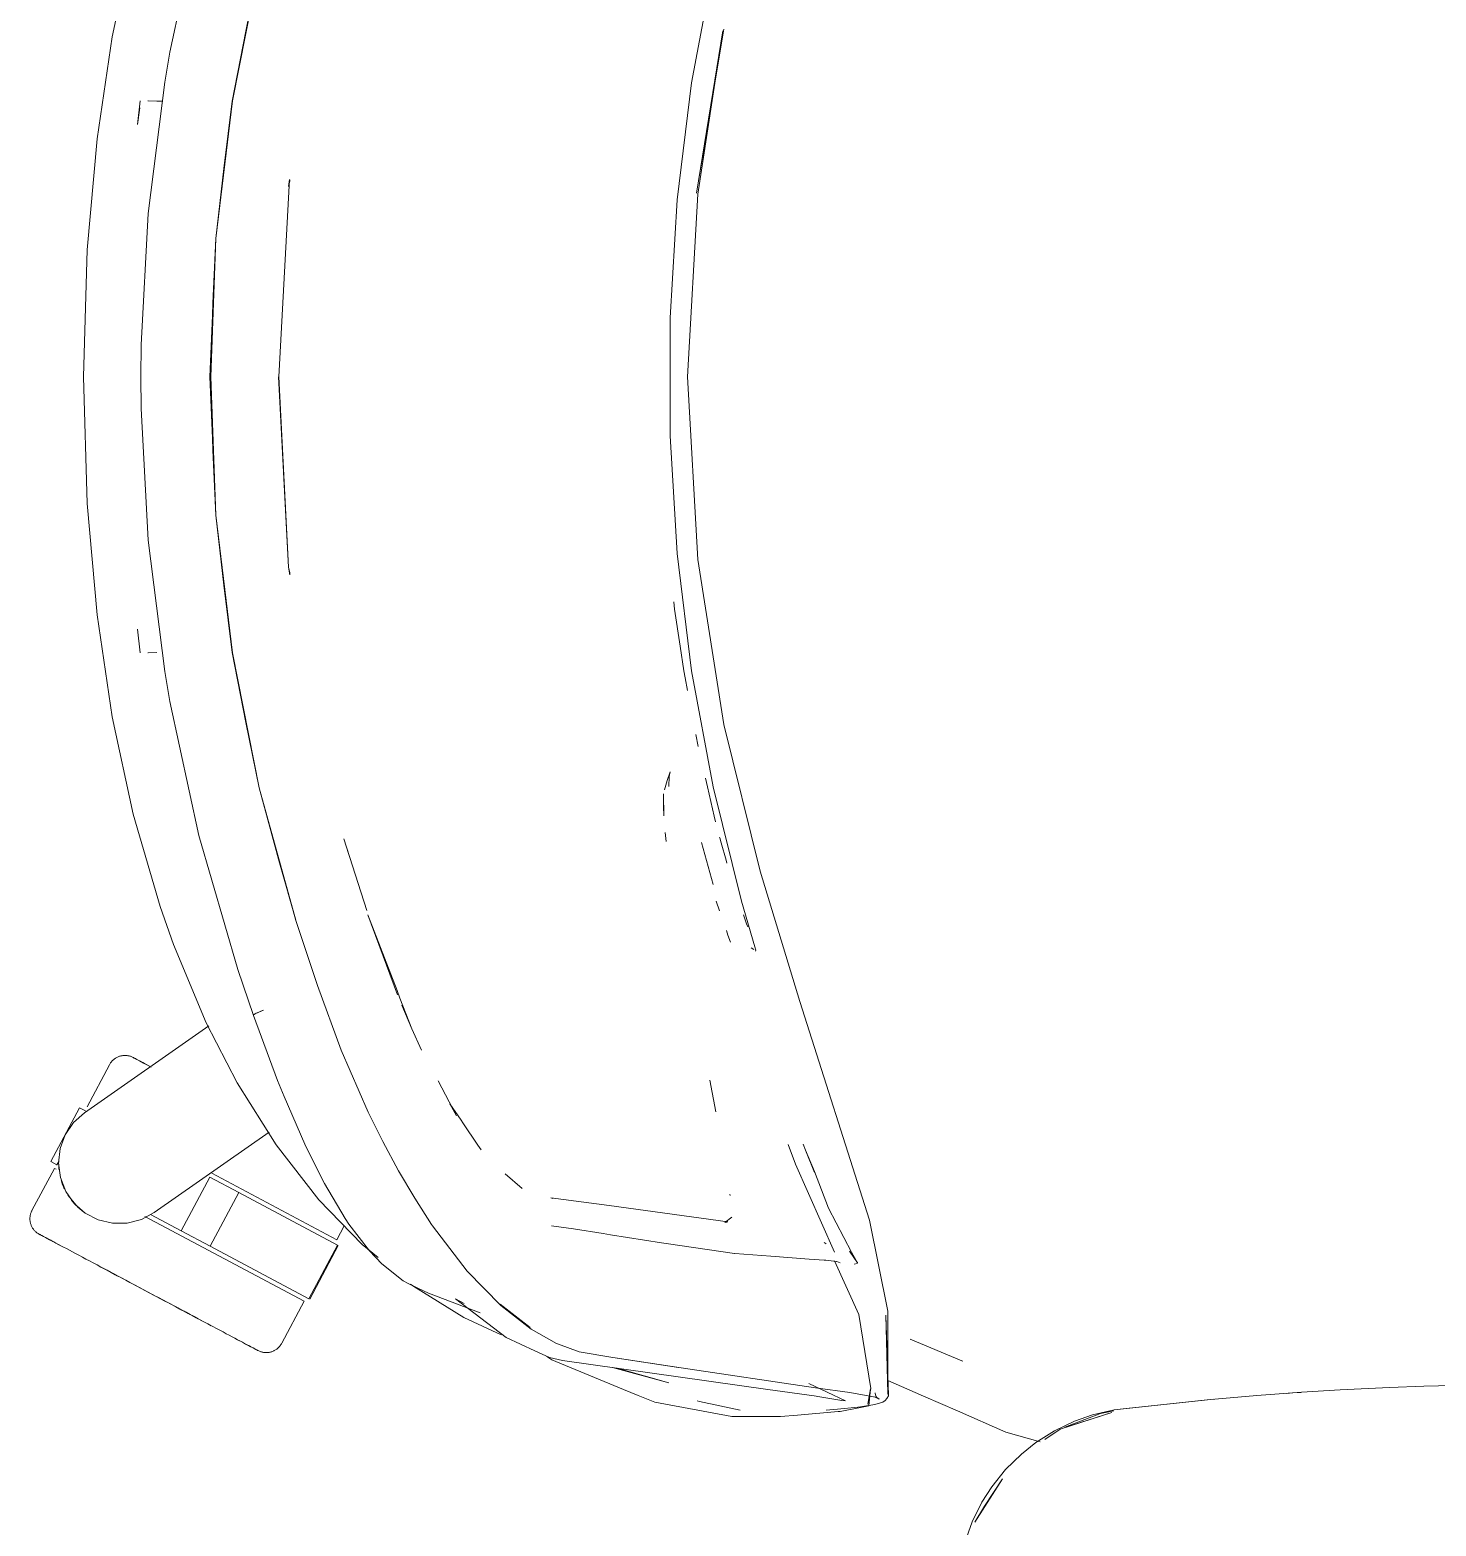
# Model space of a CAD drawing. Header units: millimetres. Extents: x 155927 to 326028, y -36033 to 97293.
# Drawn here: x 163885.4 to 164208.6, y 19121 to 19464.8 of the extents above; entities that cross this region are included whole.
import ezdxf

# ---------------------------------------------------------------- set-up
doc = ezdxf.new("R2010")
doc.units = ezdxf.units.MM
doc.header["$MEASUREMENT"] = 0
doc.layers.add('G-IMPT', color=8, linetype='CONTINUOUS', lineweight=9)
doc.layers.add('I-FURN', color=8, linetype='CONTINUOUS', lineweight=9)

msp = doc.modelspace()

# ---------------------------------------------------------------- linework, layer by layer
at = {"layer": 'G-IMPT'}
for p, q in [((163917.57, 19459.73), (163924.24, 19490.52)), ((163909.14, 19485.62), (163904.33, 19463.26)), ((163931.92, 19448.46), (163938.14, 19479.7)), ((163938.14, 19479.7), (163931.93, 19448.54)), ((163938.1, 19479.59), (163935.02, 19464.56)), ((164042.42, 19479.35), (164037.49, 19452.68)), ((163931.92, 19448.46), (163935.02, 19464.56)), ((164044.88, 19465.03), (164038.63, 19427.29)), ((164038.63, 19427.29), (164044.62, 19464.65)), ((164038.89, 19427.11), (164044.62, 19464.65)), ((163900.84, 19439.84), (163904.33, 19463.26)), ((163916.39, 19452.81), (163917.57, 19459.73)), ((163912.57, 19422.64), (163916.39, 19452.81)), ((164037.49, 19452.68), (164034.19, 19425.76)), ((163910.74, 19448.54), (163910.09, 19443.13)), ((163910.66, 19446.9), (163910.09, 19443.13)), ((163912.5, 19448.57), (163914.59, 19448.5)), ((163912.5, 19448.57), (163912.61, 19448.57)), ((163915.84, 19448.45), (163914.59, 19448.5)), ((163928.1, 19416.94), (163931.93, 19448.54)), ((163928.14, 19416.9), (163931.92, 19448.46)), ((163929.98, 19432.98), (163931.92, 19448.46)), ((163898.58, 19414.27), (163900.84, 19439.84)), ((163929.98, 19432.98), (163928.14, 19416.9)), ((163942.59, 19385.13), (163945.09, 19430.47)), ((163945.09, 19430.47), (163944.86, 19428.86)), ((163944.86, 19428.86), (163945.1, 19430.16)), ((163945.14, 19430.41), (163945.1, 19430.16)), ((164038.89, 19427.11), (164036.53, 19385.13)), ((163910.96, 19392.44), (163912.57, 19422.64)), ((164032.54, 19398.69), (164034.19, 19425.76)), ((163926.77, 19385.13), (163928.1, 19416.94)), ((163928.14, 19416.9), (163927, 19385.13)), ((163928.14, 19416.9), (163927.46, 19402.01)), ((163897.73, 19385.13), (163898.58, 19414.27)), ((163927.46, 19402.01), (163927, 19385.13)), ((164032.54, 19371.57), (164032.54, 19398.69)), ((163910.96, 19392.44), (163910.86, 19385.13)), ((163898.58, 19355.99), (163897.73, 19385.13)), ((163910.96, 19377.82), (163910.86, 19385.13)), ((163928.1, 19353.31), (163926.77, 19385.13)), ((163927.46, 19368.24), (163927, 19385.13)), ((163928.14, 19353.35), (163927, 19385.13)), ((163942.54, 19385.13), (163944.86, 19341.4)), ((163942.59, 19385.13), (163944.86, 19341.4)), ((164038.89, 19343.14), (164036.53, 19385.13)), ((163910.96, 19377.82), (163912.57, 19347.61)), ((164032.54, 19371.57), (164034.19, 19344.5)), ((163927.46, 19368.24), (163928.14, 19353.35)), ((163900.84, 19330.42), (163898.58, 19355.99)), ((163928.1, 19353.31), (163931.93, 19321.72)), ((163928.14, 19353.35), (163931.92, 19321.8)), ((163928.14, 19353.35), (163929.98, 19337.27)), ((163912.57, 19347.61), (163916.39, 19317.44)), ((164037.49, 19317.58), (164034.19, 19344.5)), ((163944.86, 19341.4), (163945.13, 19339.62)), ((163944.86, 19341.4), (163945.1, 19340.1)), ((163945.14, 19339.85), (163945.1, 19340.1)), ((164044.88, 19305.23), (164038.89, 19343.14)), ((163931.92, 19321.8), (163929.98, 19337.27)), ((164033.57, 19331.73), (164033.39, 19333.39)), ((163904.33, 19307), (163900.84, 19330.42)), ((164034.87, 19323.21), (164033.57, 19331.73)), ((163910.74, 19321.71), (163910.09, 19327.13)), ((164034.87, 19323.21), (164035.72, 19317.58)), ((163914.59, 19321.76), (163912.5, 19321.68)), ((163912.5, 19321.68), (163912.61, 19321.68)), ((163938.1, 19290.67), (163931.92, 19321.8)), ((163931.92, 19321.8), (163935.02, 19305.69)), ((163938.1, 19290.67), (163931.93, 19321.72)), ((163916.39, 19317.44), (163917.57, 19310.52)), ((164035.72, 19317.58), (164035.96, 19315.95)), ((164036.52, 19313.05), (164035.96, 19315.95)), ((164042.42, 19290.91), (164037.49, 19317.58)), ((163924.24, 19279.73), (163917.57, 19310.52)), ((163909.14, 19284.63), (163904.33, 19307)), ((163938.1, 19290.67), (163935.02, 19305.69)), ((164038.44, 19302.95), (164038.98, 19300.13)), ((164044.88, 19305.23), (164053.2, 19271.54)), ((164031.85, 19292.37), (164031.24, 19290.21)), ((164032.53, 19294.32), (164031.85, 19292.37)), ((164032.32, 19293.27), (164032.28, 19290.96)), ((164032.32, 19293.27), (164032.53, 19294.32)), ((164040.65, 19292.9), (164041.1, 19290.92)), ((163942.75, 19273.42), (163938.1, 19290.67)), ((163938.1, 19290.67), (163946.48, 19260.17)), ((163938.1, 19290.67), (163946.52, 19260.26)), ((164030.99, 19289.26), (164031.08, 19284.2)), ((164030.99, 19289.26), (164031, 19286.48)), ((164032.27, 19291.1), (164032.28, 19290.96)), ((164042.65, 19284.17), (164041.1, 19290.92)), ((164042.42, 19290.91), (164048.97, 19264.59)), ((164031.08, 19284.2), (164031, 19286.48)), ((163915.32, 19263.39), (163909.14, 19284.63)), ((164042.65, 19284.17), (164042.99, 19282.88)), ((163924.24, 19279.73), (163933.18, 19248.9)), ((163957.55, 19278.98), (163958.62, 19275.55)), ((163957.55, 19278.98), (163962.8, 19262.5)), ((164031.39, 19280.41), (164031.61, 19278.31)), ((164043.95, 19279.16), (164043.91, 19279.33)), ((164044.27, 19278.02), (164043.95, 19279.16)), ((164042.47, 19268.45), (164039.77, 19278.08)), ((164044.27, 19278.02), (164045.39, 19274.02)), ((163942.75, 19273.42), (163946.52, 19260.26)), ((164045.39, 19274.02), (164045.59, 19273.33)), ((164062.38, 19241.57), (164053.2, 19271.54)), ((164043.13, 19264.6), (164043.85, 19262.38)), ((164048.97, 19264.59), (164052.04, 19254.16)), ((163915.32, 19263.39), (163918.39, 19254.66)), ((163963.08, 19261.51), (163969.9, 19243.1)), ((163963.08, 19261.51), (163969.79, 19244.06)), ((164050.13, 19259.39), (164049.38, 19261.49)), ((163946.48, 19260.17), (163951.49, 19245.26)), ((164045.84, 19256.84), (164045.47, 19257.85)), ((164050.13, 19259.39), (164050.37, 19258.73)), ((163918.39, 19254.66), (163925.91, 19236.68)), ((164045.84, 19256.84), (164046.45, 19255.18)), ((164052.11, 19253.89), (164052.04, 19254.16)), ((164051.15, 19253.91), (164051.36, 19253.76)), ((164051.15, 19253.91), (164051.76, 19253.52)), ((164052.18, 19253.6), (164052.11, 19253.89)), ((164052.15, 19253.14), (164052.24, 19253.37)), ((164052.24, 19253.37), (164052.18, 19253.6)), ((163933.18, 19248.9), (163934.38, 19245.3)), ((163936.78, 19238.37), (163934.38, 19245.3)), ((163956.95, 19230.38), (163951.49, 19245.26)), ((163969.79, 19244.06), (163970.45, 19242.34)), ((163973.18, 19235.25), (163970.45, 19242.34)), ((163973.18, 19235.25), (163970.87, 19240.7)), ((164062.38, 19241.57), (164078.37, 19191.33)), ((163936.75, 19238.37), (163936.78, 19238.5)), ((163942.32, 19223.4), (163936.75, 19238.37)), ((163936.78, 19238.5), (163937.19, 19238.77)), ((163936.78, 19238.5), (163936.79, 19238.55)), ((163936.78, 19238.5), (163936.78, 19238.37)), ((163937.19, 19238.77), (163936.79, 19238.55)), ((163938.01, 19239.15), (163937.19, 19238.77)), ((163937.37, 19238.87), (163937.19, 19238.77)), ((163938.01, 19239.15), (163937.37, 19238.87)), ((163938.01, 19239.15), (163939.07, 19239.57)), ((163938.01, 19239.15), (163938.48, 19239.35)), ((163939.07, 19239.57), (163938.48, 19239.35)), ((163933, 19222.91), (163925.91, 19236.68)), ((163975.37, 19230.41), (163973.18, 19235.25)), ((163956.95, 19230.38), (163963.12, 19216.15)), ((163943.8, 19219.72), (163942.32, 19223.4)), ((163979.25, 19223.36), (163983.43, 19215.26)), ((164041.66, 19223.46), (164043.07, 19216.2)), ((163941.97, 19208.61), (163933, 19222.91)), ((163948.57, 19208.77), (163943.8, 19219.72)), ((163981.93, 19218.03), (163984.49, 19214.28)), ((163981.93, 19218.03), (163983.43, 19215.26)), ((163966.51, 19209.42), (163963.12, 19216.15)), ((163984.49, 19214.28), (163984.88, 19213.7)), ((163984.88, 19213.7), (163988.38, 19208.57)), ((163966.51, 19209.42), (163970.08, 19202.63)), ((163941.97, 19208.61), (163951.78, 19196.01)), ((163948.79, 19208.32), (163948.57, 19208.77)), ((163948.57, 19208.77), (163953.1, 19199.71)), ((163948.57, 19208.77), (163952.79, 19200.31)), ((163948.79, 19208.32), (163953.1, 19199.71)), ((163988.38, 19208.57), (163989.13, 19207.46)), ((164059.65, 19208.73), (164061.39, 19204.15)), ((164063.67, 19207.41), (164063.11, 19208.82)), ((164065.69, 19202.51), (164063.67, 19207.41)), ((164063.67, 19207.41), (164065.7, 19202.31)), ((163973.85, 19196.4), (163970.08, 19202.63)), ((164061.39, 19204.15), (164070.32, 19183.99)), ((164065.7, 19202.31), (164064.36, 19205.69)), ((164068.94, 19194.04), (164065.69, 19202.51)), ((163953.1, 19199.71), (163952.79, 19200.31)), ((163953.1, 19199.71), (163957.83, 19191.72)), ((163994.65, 19201.93), (163998.56, 19198.6)), ((163961.74, 19185.72), (163951.78, 19196.01)), ((163973.85, 19196.4), (163977.73, 19190.31)), ((164018.5, 19194.65), (164005.15, 19196.43)), ((164005.15, 19196.43), (164005.62, 19196.29)), ((164046.34, 19196.98), (164046.29, 19197.33)), ((164018.5, 19194.65), (164045.84, 19190.92)), ((164068.94, 19194.04), (164074.22, 19183.93)), ((163958.69, 19190.43), (163957.83, 19191.72)), ((163963.41, 19184.3), (163958.69, 19190.43)), ((163977.9, 19190.05), (163977.73, 19190.31)), ((163985.92, 19179.61), (163977.9, 19190.05)), ((164010.31, 19189.3), (164005.24, 19190.05)), ((164010.31, 19189.3), (164017.15, 19188.24)), ((164046.69, 19192.03), (164045.13, 19190.79)), ((164045.34, 19190.83), (164045.57, 19190.87)), ((164045.84, 19190.92), (164045.57, 19190.87)), ((164078.37, 19191.33), (164082.56, 19170.37)), ((163965.41, 19182.72), (163961.74, 19185.72)), ((164017.15, 19188.24), (164018.81, 19187.98)), ((164030.58, 19186.11), (164018.81, 19187.98)), ((164032.13, 19185.86), (164030.58, 19186.11)), ((164047.35, 19183.65), (164032.13, 19185.86)), ((164067.94, 19186.16), (164068.38, 19185.89)), ((163963.41, 19184.3), (163966.3, 19181.27)), ((164047.35, 19183.65), (164047.43, 19183.64)), ((164047.43, 19183.64), (164055.67, 19183.03)), ((164064.52, 19182.39), (164055.67, 19183.03)), ((164064.52, 19182.39), (164067.93, 19182.14)), ((164068.3, 19182.1), (164067.93, 19182.14)), ((164068.3, 19182.1), (164070.76, 19181.81)), ((164075.93, 19169.67), (164070.35, 19181.96)), ((164075.57, 19181.48), (164073.73, 19184.18)), ((164075.57, 19181.48), (164074.22, 19183.93)), ((163971.17, 19177.41), (163966.3, 19181.27)), ((163993.66, 19171.71), (163985.92, 19179.61)), ((164070.76, 19181.81), (164070.82, 19181.79)), ((164071.59, 19181.51), (164070.82, 19181.79)), ((164074.86, 19181.2), (164075.55, 19181.35)), ((164075.55, 19181.35), (164075.57, 19181.48)), ((164075.57, 19181.48), (164075.61, 19181.65)), ((163972.3, 19176.79), (163971.17, 19177.41)), ((163972.3, 19176.79), (163974.74, 19175.62)), ((163973.66, 19176.1), (163972.89, 19176.6)), ((163973.66, 19176.1), (163985.11, 19168.98)), ((163974.74, 19175.62), (163976.97, 19174.55)), ((163988.87, 19170.04), (163976.97, 19174.55)), ((163983.22, 19173.27), (163994.87, 19164.35)), ((163983.22, 19173.27), (163985.17, 19172.16)), ((164000.4, 19166.62), (163993.45, 19172.02)), ((163993.45, 19172.02), (163997.02, 19169.21)), ((163993.66, 19171.71), (164000.62, 19166.29)), ((163985.11, 19168.98), (163993.74, 19165)), ((164000.4, 19166.62), (163997.02, 19169.21)), ((164075.93, 19169.67), (164078.65, 19152.62)), ((164082.12, 19169.48), (164082.71, 19151.04)), ((164082.12, 19169.48), (164082.61, 19151.5)), ((164082.56, 19170.37), (164082.61, 19151.5)), ((164000.62, 19166.29), (164006.46, 19163.01)), ((163994.87, 19164.35), (164001.44, 19161.29)), ((164001.44, 19161.29), (164004.81, 19159.72)), ((164006.88, 19162.79), (164006.46, 19163.01)), ((164006.88, 19162.79), (164011.67, 19161.04)), ((164087.71, 19163.94), (164099.56, 19159.01)), ((164004.2, 19160.01), (164005.37, 19159.24)), ((164007.8, 19159.08), (164004.81, 19159.72)), ((164005.37, 19159.24), (164021.82, 19152.44)), ((164055.02, 19152.4), (164007.8, 19159.08)), ((164011.67, 19161.04), (164019.34, 19159.74)), ((164034.5, 19157.44), (164019.34, 19159.74)), ((164034.5, 19157.44), (164019.92, 19159.67)), ((164035.11, 19157.35), (164019.92, 19159.67)), ((164099.83, 19158.91), (164099.56, 19159.01)), ((164032.22, 19153.95), (164019.27, 19157.45)), ((164032.22, 19153.95), (164020.33, 19157.31)), ((164035.11, 19157.35), (164065.98, 19152.79)), ((164090.77, 19150.91), (164082.6, 19154.48)), ((164021.82, 19152.44), (164025.18, 19151.05)), ((164029.04, 19149.46), (164025.18, 19151.05)), ((164055.02, 19152.4), (164065.68, 19150.96)), ((164064.43, 19153.77), (164072.86, 19149.77)), ((164066.98, 19150.75), (164065.68, 19150.96)), ((164065.98, 19152.79), (164073.83, 19151.68)), ((164080.1, 19150.57), (164073.83, 19151.68)), ((164077.96, 19149.04), (164078.65, 19152.62)), ((164077.96, 19149.04), (164078.59, 19152.59)), ((164078.59, 19152.59), (164078.2, 19148.63)), ((164079.76, 19151.12), (164079.68, 19151.62)), ((164079.76, 19151.12), (164080.08, 19150.58)), ((164082.74, 19150.92), (164082.34, 19150.35)), ((164082.74, 19150.92), (164082.55, 19151.79)), ((164082.55, 19151.79), (164082.57, 19151.68)), ((164082.61, 19151.5), (164082.57, 19151.68)), ((164082.71, 19151.04), (164082.61, 19151.5)), ((164098.6, 19147.49), (164090.77, 19150.91)), ((164156, 19150.06), (164167.4, 19151.05)), ((164177.68, 19151.78), (164167.4, 19151.05)), ((164175.64, 19151.64), (164174.22, 19151.51)), ((164175.64, 19151.64), (164177.54, 19151.73)), ((164177.68, 19151.78), (164186.55, 19152.34)), ((164197.86, 19152.88), (164186.55, 19152.34)), ((164197.86, 19152.88), (164205.74, 19153.17)), ((164218.05, 19153.46), (164205.74, 19153.17)), ((164046.74, 19146.22), (164029.04, 19149.46)), ((164039.3, 19149.67), (164038.72, 19149.82)), ((164048.6, 19147.63), (164039.3, 19149.67)), ((164072, 19149.91), (164066.98, 19150.75)), ((164070.99, 19147.85), (164068.4, 19147.64)), ((164070.99, 19147.85), (164075.67, 19148.37)), ((164075.88, 19148.19), (164071.63, 19147.38)), ((164072.86, 19149.77), (164072, 19149.91)), ((164076.29, 19148.45), (164075.67, 19148.37)), ((164075.88, 19148.19), (164078.2, 19148.63)), ((164076.29, 19148.45), (164079.57, 19148.98)), ((164079.48, 19150.74), (164080.58, 19150.18)), ((164079.48, 19150.74), (164080.1, 19150.57)), ((164079.57, 19148.98), (164081.43, 19149.53)), ((164080.08, 19150.58), (164080.58, 19150.18)), ((164081.97, 19149.85), (164081.43, 19149.53)), ((164081.97, 19149.85), (164082.34, 19150.35)), ((164109.73, 19142.63), (164098.6, 19147.49)), ((164134.56, 19147.71), (164129.6, 19146.56)), ((164134.49, 19147.49), (164131.43, 19146.92)), ((164134.56, 19147.71), (164157.52, 19150.17)), ((164134.56, 19147.71), (164156, 19150.06)), ((164134.56, 19147.71), (164137.38, 19148.04)), ((164157.52, 19150.17), (164137.38, 19148.04)), ((164046.74, 19146.22), (164053.71, 19146.19)), ((164057.88, 19146.19), (164053.71, 19146.19)), ((164061.83, 19146.53), (164057.88, 19146.19)), ((164061.83, 19146.53), (164071.16, 19147.34)), ((164071.16, 19147.34), (164071.63, 19147.38)), ((164120.89, 19142.92), (164125.47, 19145.11)), ((164122.21, 19143.31), (164134.06, 19147.13)), ((164122.21, 19143.31), (164124.92, 19144.21)), ((164131.43, 19146.92), (164123.25, 19143.72)), ((164124.92, 19144.21), (164134.06, 19147.13)), ((164125.47, 19145.11), (164129.6, 19146.56)), ((164109.73, 19142.63), (164117.55, 19140.37)), ((164120.89, 19142.92), (164116.56, 19140.19)), ((164122.21, 19143.31), (164118.63, 19140.89)), ((164109.65, 19134.01), (164113.26, 19137.56)), ((164113.26, 19137.56), (164116.56, 19140.19)), ((164109.65, 19134.01), (164106.46, 19130.04)), ((164102.6, 19121.89), (164108.92, 19131.84)), ((164104.76, 19125.56), (164108.92, 19131.84)), ((164104.19, 19126.49), (164106.46, 19130.04)), ((164101.95, 19121.98), (164104.19, 19126.49)), ((164102.6, 19121.89), (164104.76, 19125.56)), ((164101.95, 19121.98), (164100.24, 19117.21))]:
    msp.add_line(p, q, dxfattribs=at)
at = {"layer": 'I-FURN'}
for p, q in [((163897.94, 19215.99), (163926.53, 19236.01)), ((163903.68, 19227.04), (163898.53, 19217.35)), ((163903.68, 19227.04), (163903.76, 19227.18)), ((163903.76, 19227.18), (163903.85, 19227.31)), ((163903.85, 19227.31), (163903.94, 19227.45)), ((163903.94, 19227.45), (163904.03, 19227.58)), ((163904.03, 19227.58), (163904.13, 19227.7)), ((163904.13, 19227.7), (163904.24, 19227.83)), ((163904.24, 19227.83), (163904.34, 19227.94)), ((163904.34, 19227.94), (163904.46, 19228.06)), ((163904.46, 19228.06), (163904.58, 19228.17)), ((163904.58, 19228.17), (163904.7, 19228.27)), ((163904.7, 19228.27), (163904.83, 19228.37)), ((163904.83, 19228.37), (163904.96, 19228.46)), ((163904.96, 19228.46), (163905.09, 19228.55)), ((163905.09, 19228.55), (163905.23, 19228.64)), ((163905.23, 19228.64), (163905.37, 19228.71)), ((163905.37, 19228.71), (163905.52, 19228.79)), ((163905.52, 19228.79), (163905.66, 19228.85)), ((163905.66, 19228.85), (163905.81, 19228.91)), ((163905.81, 19228.91), (163905.97, 19228.97)), ((163905.97, 19228.97), (163906.12, 19229.01)), ((163906.12, 19229.01), (163906.28, 19229.06)), ((163906.28, 19229.06), (163906.43, 19229.09)), ((163906.43, 19229.09), (163906.59, 19229.12)), ((163906.59, 19229.12), (163906.75, 19229.14)), ((163906.75, 19229.14), (163906.91, 19229.16)), ((163906.91, 19229.16), (163907.07, 19229.17)), ((163907.07, 19229.17), (163907.23, 19229.17)), ((163907.23, 19229.17), (163907.39, 19229.17)), ((163907.39, 19229.17), (163907.56, 19229.16)), ((163907.56, 19229.16), (163907.72, 19229.15)), ((163907.72, 19229.15), (163907.88, 19229.12)), ((163907.88, 19229.12), (163908.03, 19229.09)), ((163908.03, 19229.09), (163908.19, 19229.06)), ((163908.19, 19229.06), (163908.35, 19229.02)), ((163908.35, 19229.02), (163908.5, 19228.97)), ((163908.5, 19228.97), (163908.65, 19228.92)), ((163908.65, 19228.92), (163908.8, 19228.86)), ((163908.8, 19228.86), (163908.95, 19228.79)), ((163908.95, 19228.79), (163909.1, 19228.72)), ((163909.1, 19228.72), (163909.13, 19228.7)), ((163909.13, 19228.7), (163909.15, 19228.69)), ((163909.14, 19228.7), (163909.13, 19228.7)), ((163909.18, 19228.68), (163909.14, 19228.7)), ((163909.15, 19228.69), (163909.21, 19228.66)), ((163909.26, 19228.63), (163909.18, 19228.68)), ((163909.21, 19228.66), (163909.31, 19228.61)), ((163909.39, 19228.57), (163909.26, 19228.63)), ((163909.31, 19228.61), (163909.46, 19228.53)), ((163909.55, 19228.48), (163909.39, 19228.57)), ((163909.46, 19228.53), (163909.64, 19228.44)), ((163909.75, 19228.37), (163909.55, 19228.48)), ((163909.64, 19228.44), (163909.85, 19228.32)), ((163909.99, 19228.25), (163909.75, 19228.37)), ((163909.85, 19228.32), (163910.11, 19228.18)), ((163910.27, 19228.1), (163909.99, 19228.25)), ((163910.11, 19228.18), (163910.41, 19228.02)), ((163910.59, 19227.93), (163910.27, 19228.1)), ((163910.41, 19228.02), (163910.75, 19227.84)), ((163910.94, 19227.74), (163910.59, 19227.93)), ((163910.75, 19227.84), (163911.12, 19227.65)), ((163911.34, 19227.53), (163910.94, 19227.74)), ((163911.12, 19227.65), (163911.53, 19227.43)), ((163911.76, 19227.3), (163911.34, 19227.53)), ((163911.53, 19227.43), (163911.97, 19227.19)), ((163912.23, 19227.06), (163911.76, 19227.3)), ((163911.97, 19227.19), (163912.46, 19226.93)), ((163912.73, 19226.79), (163912.23, 19227.06)), ((163912.46, 19226.93), (163912.97, 19226.66)), ((163913.27, 19226.5), (163912.73, 19226.79)), ((163896.78, 19217.15), (163890.21, 19204.79)), ((163896.78, 19217.15), (163898.18, 19216.41)), ((163898.18, 19216.41), (163898.09, 19216.45)), ((163893.53, 19210.94), (163895.43, 19213.73)), ((163895.43, 19213.73), (163897.94, 19215.99)), ((163892.36, 19207.78), (163893.53, 19210.94)), ((163940.42, 19211.57), (163913.99, 19193.06)), ((163891.98, 19204.43), (163892.36, 19207.78)), ((163891.02, 19203.22), (163885.87, 19193.54)), ((163891.61, 19204.04), (163890.21, 19204.79)), ((163891.02, 19203.22), (163891.4, 19203.02)), ((163891.52, 19204.09), (163891.61, 19204.04)), ((163891.61, 19204.04), (163892.01, 19204.8)), ((163892.4, 19201.09), (163891.98, 19204.43)), ((163893.62, 19197.94), (163892.4, 19201.09)), ((163926.76, 19201.21), (163920.19, 19188.85)), ((163926.76, 19201.21), (163933.4, 19197.68)), ((163927.23, 19202.09), (163955.93, 19186.83)), ((163895.56, 19195.18), (163893.62, 19197.94)), ((163894.1, 19197.1), (163896.39, 19194.32)), ((163933.4, 19197.68), (163926.83, 19185.32)), ((163933.4, 19197.68), (163956.11, 19185.6)), ((163885.43, 19192.12), (163885.45, 19192.28)), ((163885.45, 19192.28), (163885.48, 19192.44)), ((163885.48, 19192.44), (163885.51, 19192.59)), ((163885.51, 19192.59), (163885.55, 19192.75)), ((163885.55, 19192.75), (163885.6, 19192.9)), ((163885.6, 19192.9), (163885.66, 19193.06)), ((163885.66, 19193.06), (163885.72, 19193.21)), ((163885.72, 19193.21), (163885.78, 19193.35)), ((163885.78, 19193.35), (163885.85, 19193.5)), ((163885.85, 19193.5), (163885.87, 19193.54)), ((163898.1, 19192.96), (163895.56, 19195.18)), ((163896.39, 19194.32), (163897.81, 19193.16)), ((163901.09, 19191.41), (163898.1, 19192.96)), ((163913.99, 19193.06), (163911.02, 19191.47)), ((163911.81, 19192.17), (163948.41, 19172.71)), ((163920.19, 19188.85), (163913.13, 19192.6)), ((163885.4, 19191.8), (163885.41, 19191.96)), ((163885.4, 19191.64), (163885.4, 19191.8)), ((163885.4, 19191.47), (163885.4, 19191.64)), ((163885.41, 19191.31), (163885.4, 19191.47)), ((163885.41, 19191.96), (163885.43, 19192.12)), ((163885.43, 19191.15), (163885.41, 19191.31)), ((163885.45, 19190.99), (163885.43, 19191.15)), ((163885.48, 19190.84), (163885.45, 19190.99)), ((163885.52, 19190.68), (163885.48, 19190.84)), ((163885.56, 19190.52), (163885.52, 19190.68)), ((163885.61, 19190.37), (163885.56, 19190.52)), ((163885.66, 19190.22), (163885.61, 19190.37)), ((163885.72, 19190.07), (163885.66, 19190.22)), ((163885.79, 19189.92), (163885.72, 19190.07)), ((163885.86, 19189.78), (163885.79, 19189.92)), ((163885.94, 19189.63), (163885.86, 19189.78)), ((163886.02, 19189.5), (163885.94, 19189.63)), ((163886.11, 19189.36), (163886.02, 19189.5)), ((163886.2, 19189.23), (163886.11, 19189.36)), ((163886.3, 19189.1), (163886.2, 19189.23)), ((163886.41, 19188.98), (163886.3, 19189.1)), ((163886.52, 19188.86), (163886.41, 19188.98)), ((163886.63, 19188.75), (163886.52, 19188.86)), ((163886.75, 19188.64), (163886.63, 19188.75)), ((163904.37, 19190.62), (163901.09, 19191.41)), ((163907.75, 19190.65), (163904.37, 19190.62)), ((163911.02, 19191.47), (163907.75, 19190.65)), ((163926.83, 19185.32), (163920.19, 19188.85)), ((163955.93, 19186.83), (163957.6, 19189.99)), ((163886.87, 19188.53), (163886.75, 19188.64)), ((163887, 19188.43), (163886.87, 19188.53)), ((163887.13, 19188.34), (163887, 19188.43)), ((163887.26, 19188.25), (163887.13, 19188.34)), ((163887.4, 19188.16), (163887.26, 19188.25)), ((163887.54, 19188.09), (163887.4, 19188.16)), ((163887.54, 19188.08), (163887.54, 19188.09)), ((163887.54, 19188.09), (163887.56, 19188.08)), ((163887.59, 19188.06), (163887.54, 19188.08)), ((163887.56, 19188.08), (163887.62, 19188.04)), ((163887.67, 19188.02), (163887.59, 19188.06)), ((163887.62, 19188.04), (163887.72, 19187.99)), ((163887.79, 19187.95), (163887.67, 19188.02)), ((163887.72, 19187.99), (163887.86, 19187.92)), ((163887.95, 19187.87), (163887.79, 19187.95)), ((163887.86, 19187.92), (163888.04, 19187.82)), ((163888.15, 19187.76), (163887.95, 19187.87)), ((163888.04, 19187.82), (163888.26, 19187.7)), ((163888.39, 19187.63), (163888.15, 19187.76)), ((163888.26, 19187.7), (163888.52, 19187.57)), ((163888.67, 19187.48), (163888.39, 19187.63)), ((163888.52, 19187.57), (163888.81, 19187.41)), ((163888.99, 19187.31), (163888.67, 19187.48)), ((163888.81, 19187.41), (163889.15, 19187.23)), ((163889.35, 19187.12), (163888.99, 19187.31)), ((163889.15, 19187.23), (163889.52, 19187.03)), ((163889.74, 19186.92), (163889.35, 19187.12)), ((163889.52, 19187.03), (163889.93, 19186.81)), ((163890.17, 19186.69), (163889.74, 19186.92)), ((163889.93, 19186.81), (163890.38, 19186.58)), ((163890.63, 19186.44), (163890.17, 19186.69)), ((163890.38, 19186.58), (163890.86, 19186.32)), ((163891.14, 19186.17), (163890.63, 19186.44)), ((163890.86, 19186.32), (163891.38, 19186.04)), ((163891.67, 19185.89), (163891.14, 19186.17)), ((163891.38, 19186.04), (163891.93, 19185.75)), ((163892.24, 19185.59), (163891.67, 19185.89)), ((163891.93, 19185.75), (163892.51, 19185.44)), ((163892.51, 19185.44), (163893.13, 19185.11)), ((163949.54, 19173.24), (163926.83, 19185.32)), ((163956.11, 19185.6), (163949.54, 19173.24)), ((163949.71, 19173.15), (163956.28, 19185.51)), ((163893.13, 19185.11), (163893.78, 19184.77)), ((163893.78, 19184.77), (163894.46, 19184.41)), ((163894.46, 19184.41), (163895.16, 19184.03)), ((163895.16, 19184.03), (163895.9, 19183.64)), ((163895.9, 19183.64), (163896.66, 19183.24)), ((163896.66, 19183.24), (163897.45, 19182.82)), ((163897.45, 19182.82), (163898.26, 19182.39)), ((163898.26, 19182.39), (163899.09, 19181.94)), ((163899.09, 19181.94), (163899.95, 19181.49)), ((163899.95, 19181.49), (163900.83, 19181.02)), ((163900.83, 19181.02), (163901.72, 19180.54)), ((163902.21, 19180.28), (163901.31, 19180.76)), ((163901.72, 19180.54), (163902.64, 19180.06)), ((163903.14, 19179.79), (163902.21, 19180.28)), ((163902.64, 19180.06), (163903.57, 19179.56)), ((163904.07, 19179.29), (163903.14, 19179.79)), ((163903.57, 19179.56), (163904.51, 19179.06)), ((163905.03, 19178.79), (163904.07, 19179.29)), ((163904.51, 19179.06), (163905.47, 19178.55)), ((163905.99, 19178.28), (163905.03, 19178.79)), ((163905.47, 19178.55), (163906.44, 19178.04)), ((163906.96, 19177.76), (163905.99, 19178.28)), ((163906.44, 19178.04), (163907.42, 19177.52)), ((163907.95, 19177.23), (163906.96, 19177.76)), ((163907.42, 19177.52), (163908.4, 19176.99)), ((163908.94, 19176.71), (163907.95, 19177.23)), ((163908.4, 19176.99), (163909.4, 19176.46)), ((163909.94, 19176.18), (163908.94, 19176.71)), ((163909.4, 19176.46), (163910.4, 19175.93)), ((163910.94, 19175.64), (163909.94, 19176.18)), ((163910.4, 19175.93), (163911.4, 19175.4)), ((163911.94, 19175.11), (163910.94, 19175.64)), ((163911.4, 19175.4), (163912.4, 19174.86)), ((163912.95, 19174.58), (163911.94, 19175.11)), ((163912.4, 19174.86), (163913.41, 19174.33)), ((163913.95, 19174.04), (163912.95, 19174.58)), ((163913.41, 19174.33), (163914.41, 19173.8)), ((163914.95, 19173.51), (163913.95, 19174.04)), ((163914.41, 19173.8), (163915.42, 19173.26)), ((163915.95, 19172.98), (163914.95, 19173.51)), ((163915.42, 19173.26), (163916.41, 19172.73)), ((163916.95, 19172.45), (163915.95, 19172.98)), ((163916.41, 19172.73), (163917.4, 19172.21)), ((163917.94, 19171.92), (163916.95, 19172.45)), ((163917.4, 19172.21), (163918.39, 19171.68)), ((163918.91, 19171.4), (163917.94, 19171.92)), ((163918.39, 19171.68), (163919.36, 19171.17)), ((163943.26, 19163.02), (163948.41, 19172.71)), ((163919.88, 19170.89), (163918.91, 19171.4)), ((163919.36, 19171.17), (163920.32, 19170.65)), ((163920.84, 19170.38), (163919.88, 19170.89)), ((163920.32, 19170.65), (163921.28, 19170.15)), ((163921.78, 19169.88), (163920.84, 19170.38)), ((163921.28, 19170.15), (163922.21, 19169.65)), ((163922.71, 19169.38), (163921.78, 19169.88)), ((163922.21, 19169.65), (163923.14, 19169.16)), ((163923.63, 19168.9), (163922.71, 19169.38)), ((163923.14, 19169.16), (163924.04, 19168.68)), ((163924.52, 19168.42), (163923.63, 19168.9)), ((163924.04, 19168.68), (163924.93, 19168.2)), ((163925.4, 19167.95), (163924.52, 19168.42)), ((163924.93, 19168.2), (163925.8, 19167.74)), ((163926.26, 19167.5), (163925.4, 19167.95)), ((163925.8, 19167.74), (163926.64, 19167.29)), ((163927.09, 19167.05), (163926.26, 19167.5)), ((163926.64, 19167.29), (163927.47, 19166.85)), ((163927.47, 19166.85), (163928.27, 19166.43)), ((163928.27, 19166.43), (163929.05, 19166.02)), ((163929.05, 19166.02), (163929.8, 19165.62)), ((163929.8, 19165.62), (163930.52, 19165.23)), ((163930.52, 19165.23), (163931.21, 19164.86)), ((163931.21, 19164.86), (163931.88, 19164.51)), ((163931.88, 19164.51), (163932.51, 19164.17)), ((163932.51, 19164.17), (163933.11, 19163.85)), ((163933.42, 19163.69), (163932.84, 19164)), ((163933.11, 19163.85), (163933.68, 19163.55)), ((163933.97, 19163.4), (163933.42, 19163.69)), ((163933.68, 19163.55), (163934.22, 19163.27)), ((163934.49, 19163.12), (163933.97, 19163.4)), ((163934.22, 19163.27), (163934.72, 19163)), ((163934.97, 19162.86), (163934.49, 19163.12)), ((163934.72, 19163), (163935.18, 19162.75)), ((163935.42, 19162.63), (163934.97, 19162.86)), ((163935.18, 19162.75), (163935.61, 19162.52)), ((163935.83, 19162.41), (163935.42, 19162.63)), ((163935.61, 19162.52), (163936, 19162.32)), ((163936.2, 19162.21), (163935.83, 19162.41)), ((163936, 19162.32), (163936.36, 19162.13)), ((163936.54, 19162.03), (163936.2, 19162.21)), ((163936.36, 19162.13), (163936.68, 19161.96)), ((163936.83, 19161.88), (163936.54, 19162.03)), ((163936.68, 19161.96), (163936.96, 19161.81)), ((163937.09, 19161.74), (163936.83, 19161.88)), ((163936.96, 19161.81), (163937.2, 19161.68)), ((163937.31, 19161.62), (163937.09, 19161.74)), ((163937.2, 19161.68), (163937.4, 19161.57)), ((163937.49, 19161.53), (163937.31, 19161.62)), ((163937.4, 19161.57), (163937.56, 19161.49)), ((163937.63, 19161.45), (163937.49, 19161.53)), ((163937.56, 19161.49), (163937.68, 19161.42)), ((163937.73, 19161.4), (163937.63, 19161.45)), ((163937.68, 19161.42), (163937.77, 19161.38)), ((163937.79, 19161.37), (163937.73, 19161.4)), ((163937.77, 19161.38), (163937.81, 19161.36)), ((163937.81, 19161.35), (163937.79, 19161.37)), ((163937.81, 19161.36), (163937.81, 19161.35)), ((163937.85, 19161.33), (163937.81, 19161.35)), ((163938, 19161.26), (163937.85, 19161.33)), ((163938.14, 19161.2), (163938, 19161.26)), ((163938.29, 19161.14), (163938.14, 19161.2)), ((163941.28, 19161.2), (163941.13, 19161.14)), ((163941.43, 19161.27), (163941.28, 19161.2)), ((163941.57, 19161.34), (163941.43, 19161.27)), ((163941.71, 19161.42), (163941.57, 19161.34)), ((163941.85, 19161.5), (163941.71, 19161.42)), ((163941.99, 19161.59), (163941.85, 19161.5)), ((163942.12, 19161.69), (163941.99, 19161.59)), ((163942.25, 19161.78), (163942.12, 19161.69)), ((163942.37, 19161.89), (163942.25, 19161.78)), ((163942.49, 19162), (163942.37, 19161.89)), ((163942.6, 19162.11), (163942.49, 19162)), ((163942.71, 19162.23), (163942.6, 19162.11)), ((163942.82, 19162.35), (163942.71, 19162.23)), ((163942.92, 19162.48), (163942.82, 19162.35)), ((163943.01, 19162.61), (163942.92, 19162.48)), ((163943.1, 19162.74), (163943.01, 19162.61)), ((163943.19, 19162.88), (163943.1, 19162.74)), ((163943.26, 19163.02), (163943.19, 19162.88)), ((163938.45, 19161.08), (163938.29, 19161.14)), ((163938.6, 19161.04), (163938.45, 19161.08)), ((163938.76, 19161), (163938.6, 19161.04)), ((163938.91, 19160.96), (163938.76, 19161)), ((163939.07, 19160.93), (163938.91, 19160.96)), ((163939.23, 19160.91), (163939.07, 19160.93)), ((163939.39, 19160.89), (163939.23, 19160.91)), ((163939.55, 19160.89), (163939.39, 19160.89)), ((163939.71, 19160.88), (163939.55, 19160.89)), ((163939.87, 19160.89), (163939.71, 19160.88)), ((163940.04, 19160.9), (163939.87, 19160.89)), ((163940.2, 19160.91), (163940.04, 19160.9)), ((163940.36, 19160.94), (163940.2, 19160.91)), ((163940.51, 19160.96), (163940.36, 19160.94)), ((163940.67, 19161), (163940.51, 19160.96)), ((163940.83, 19161.04), (163940.67, 19161)), ((163940.98, 19161.09), (163940.83, 19161.04)), ((163941.13, 19161.14), (163940.98, 19161.09))]:
    msp.add_line(p, q, dxfattribs=at)
for points in [[(163892.08, 19202.99), (163892.04, 19203.36), (163892, 19204.03), (163892, 19204.57), (163892.01, 19204.8)], [(163896.04, 19194.65), (163895.64, 19195.06), (163895.28, 19195.47), (163894.94, 19195.89)]]:
    msp.add_open_spline(points, degree=3, dxfattribs=at)
msp.add_open_spline([(163893.34, 19198.49), (163893.26, 19198.65), (163892.97, 19199.29), (163892.75, 19199.91), (163892.6, 19200.38)], degree=3, knots=[-0.5319761, -0.5319761, -0.5319761, -0.5319761, -0.5, -0.4, -0.4, -0.4, -0.4], dxfattribs=at)

doc.saveas('drawing.dxf')
